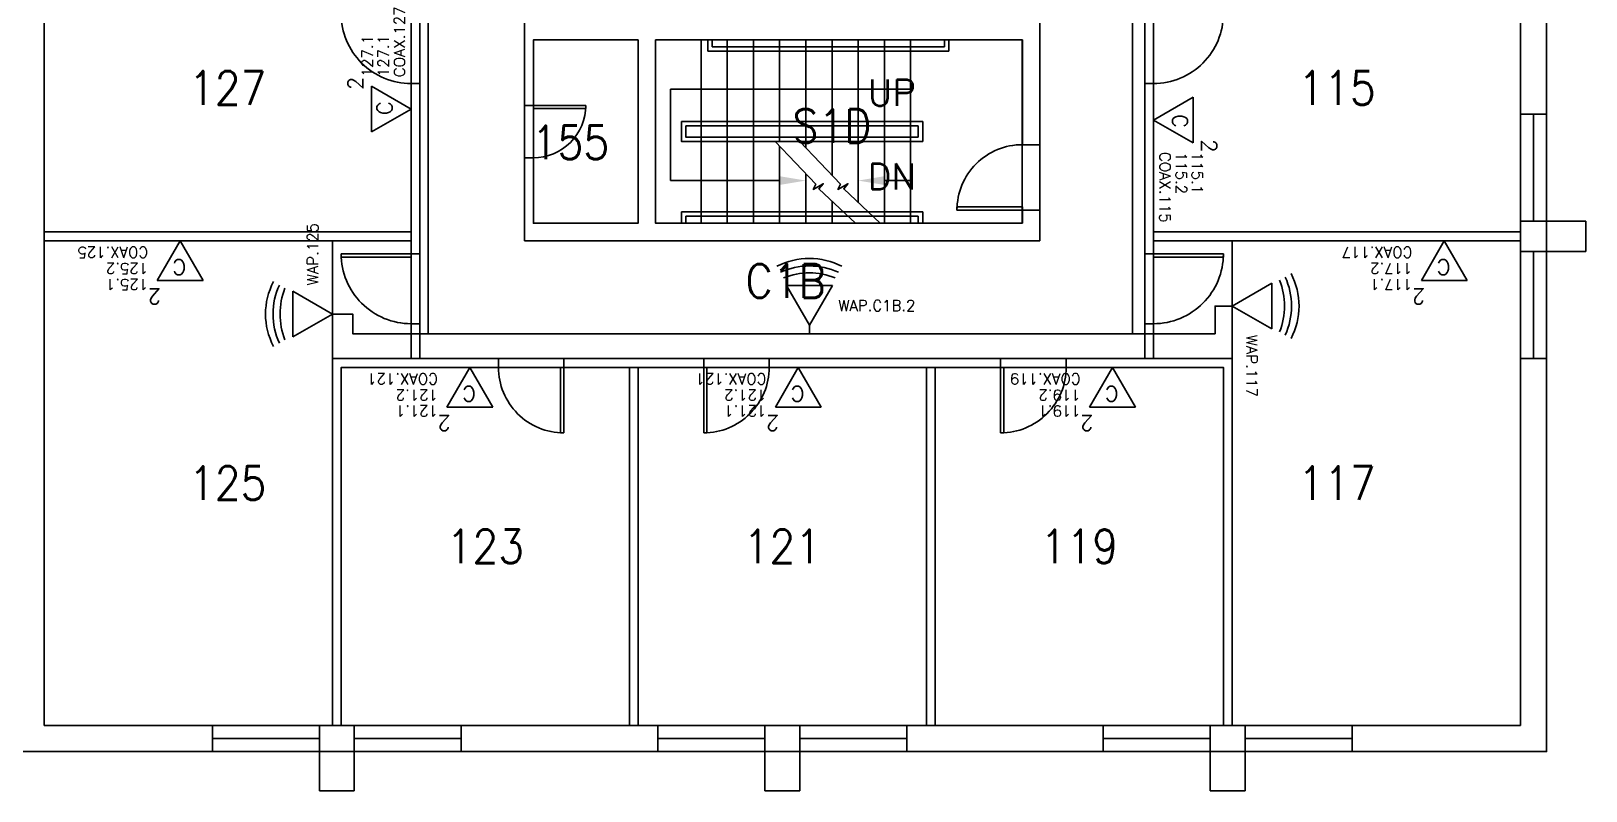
# Model space of a CAD drawing. Header units: inches. Extents: x -460 to 10305, y -938 to 5356.
# Drawn here: x 1782 to 2494, y 1931 to 2279 of the extents above; entities that cross this region are included whole.
import ezdxf
from ezdxf.enums import TextEntityAlignment as Align

# ---------------------------------------------------------------- set-up
doc = ezdxf.new("R2010")
doc.units = ezdxf.units.IN
doc.header["$MEASUREMENT"] = 0
doc.set_wipeout_variables(frame=1)
doc.linetypes.add('01-0263-01-DWG-BFP-ARCH$0$763', pattern=[5.0001, 5, -0.0001])
for name, color, linetype in [('01-0263-01-DWG-BFP-ARCH$0$SP-AREA', 250, '01-0263-01-DWG-BFP-ARCH$0$763'), ('01-0263-01-DWG-BFP-ARCH$0$SP-DOORS', 5, 'Continuous'), ('01-0263-01-DWG-BFP-ARCH$0$SP-GROSS', 30, 'Continuous'), ('01-0263-01-DWG-BFP-ARCH$0$SP-GUARDRAIL', 150, 'Continuous'), ('01-0263-01-DWG-BFP-ARCH$0$SP-RMNO', 7, 'Continuous'), ('01-0263-01-DWG-BFP-ARCH$0$SP-ROOM', 7, 'Continuous'), ('01-0263-01-DWG-BFP-ARCH$0$SP-STAIRS', 1, 'Continuous'), ('01-0263-01-DWG-BFP-ARCH$0$SP-TEXT', 72, 'Continuous'), ('01-0263-01-DWG-BFP-ARCH$0$SP-WALL', 7, 'Continuous'), ('01-0263-01-DWG-BFP-ARCH$0$SP-WINDOWS', 6, 'Continuous'), ('T-Anno-Soffit', 200, 'Continuous'), ('T-Comm-E', 1, 'Continuous'), ('T-Comm-E-Wireless', 1, 'Continuous'), ('T-Comm-Path', 40, 'Continuous')]:
    doc.layers.add(name, color=color, linetype=linetype)
doc.layers.get('01-0263-01-DWG-BFP-ARCH$0$SP-ROOM').off()
doc.styles.add('01-0263-01-DWG-BFP-ARCH$0$ROMANS', font='ROMANS.shx', dxfattribs={"width": 0.9})
doc.styles.add('01-0263-01-DWG-BFP-ARCH$0$STANDARD', font='TXT.shx', dxfattribs={"height": 12})
doc.styles.add('3-32', font='SIMPLEX.shx', dxfattribs={"height": 9})

# ---------------------------------------------------------------- blocks, each defined once
blk = doc.blocks.new('01-0263-01-DWG-BFP-ARCH$0$DOR00')
at = {"color": 0}
for p, q in [((0, 1), (0, 0)), ((1, 0), (1, 1))]:
    blk.add_line(p, q, dxfattribs=at)
blk = doc.blocks.new('01-0263-01-DWG-BFP-ARCH$0$DOR01')
at = {"color": 0}
for p, q in [((1, 1), (0, 1)), ((0, 1), (0, 0)), ((1, 0), (1, 1)), ((0, 0), (1, 0))]:
    blk.add_line(p, q, dxfattribs=at)
blk = doc.blocks.new('01-0263-01-DWG-BFP-ARCH$0$FMGRM1')
at = {"style": '01-0263-01-DWG-BFP-ARCH$0$ROMANS', "width": 0.9}
for tag, p in [('RMAREA', (0, -0.2836)), ('DATA1', (0, -0.443)), ('DATA2', (0, -0.6024)), ('DATA3', (0, -0.7618)), ('DATA4', (0, -0.9213)), ('DATA5', (0, -1.0807))]:
    blk.add_attdef(tag, text='', height=0.1172, dxfattribs=at).set_placement(p, align=Align.CENTER)
at = {"linetype": 'Continuous'}
blk.add_wipeout([(-0.375, -0.125), (0.375, -0.125), (0.375, 0.125), (-0.375, 0.125)], dxfattribs=at)
at = {"layer": '01-0263-01-DWG-BFP-ARCH$0$SP-RMNO', "style": '01-0263-01-DWG-BFP-ARCH$0$ROMANS', "width": 0.9}
blk.add_attdef('RMNUMB', text='', height=0.16, dxfattribs=at).set_placement((0, 0), align=Align.MIDDLE)
blk = doc.blocks.new('01-0263-01-DWG-BFP-ARCH', base_point=(1295.16, 1353.43))
at = {"layer": '01-0263-01-DWG-BFP-ARCH$0$SP-AREA'}
blk.add_lwpolyline([(3303.16, 2407.43), (3255.16, 2407.43), (3255.16, 1533.43), (3587.16, 1533.43), (3587.16, 2461.43), (3255.16, 2461.43), (3255.16, 2407.43), (3303.16, 2407.43), (3539.16, 2407.43), (3539.16, 1587.43), (3303.16, 1587.43), (3303.16, 2407.43)], close=True, dxfattribs=at)
at = {"layer": '01-0263-01-DWG-BFP-ARCH$0$SP-AREA', "linetype": 'Continuous'}
for points in [[(3083.16, 1591.43), (3083.16, 1723.43), (3251.16, 1723.43), (3251.16, 1591.43)], [(3591.16, 1591.43), (3591.16, 1723.43), (3759.16, 1723.43), (3759.16, 1591.43)], [(3307.16, 1658.05), (3307.16, 1679.43), (3355.16, 1679.43), (3355.16, 1595.43), (3307.16, 1595.43), (3307.16, 1625.43)], [(3363.16, 1679.43), (3530.96, 1679.48), (3530.96, 1595.48), (3363.16, 1595.43), (3363.16, 1679.43)], [(3215.16, 1365.43), (3083.16, 1365.43), (3083.16, 1587.43), (3251.16, 1587.43), (3251.16, 1533.43), (3215.16, 1533.43)], [(3759.16, 1365.43), (3627.16, 1365.43), (3627.16, 1533.43), (3591.16, 1533.43), (3591.16, 1587.43), (3759.16, 1587.43)], [(3351.16, 1365.43), (3219.16, 1365.43), (3219.16, 1529.43), (3351.16, 1529.43)], [(3355.16, 1529.43), (3487.16, 1529.43), (3487.16, 1365.43), (3355.16, 1365.43)], [(3623.16, 1365.43), (3491.16, 1365.43), (3491.16, 1529.43), (3623.16, 1529.43)]]:
    blk.add_lwpolyline(points, close=True, dxfattribs=at)
at = {"layer": '01-0263-01-DWG-BFP-ARCH$0$SP-DOORS'}
for points in [[(3251.16, 1659.43, -0.414214), (3219.16, 1691.43, -0.414214)], [(3591.16, 1659.43, 0.414214), (3623.16, 1691.43, 0.414214)], [(3307.16, 1625.43, 0.414214), (3331.16, 1649.43, 0.414214)], [(3531.16, 1631.43, 0.414214), (3501.16, 1601.43, 0.414214)], [(3251.16, 1549.43, -0.414214), (3219.16, 1581.43, -0.414214)], [(3591.16, 1549.43, 0.414214), (3623.16, 1581.43, 0.414214)], [(3291.16, 1529.43, 0.414214), (3321.16, 1499.43, 0.414214)], [(3415.16, 1529.43, -0.414214), (3385.16, 1499.43, -0.414214)], [(3551.16, 1529.43, -0.414214), (3521.16, 1499.43, -0.414214)]]:
    blk.add_lwpolyline(points, format="xyb", dxfattribs=at)
at = {"layer": '01-0263-01-DWG-BFP-ARCH$0$SP-GROSS'}
blk.add_lwpolyline([(3071.16, 2641.39), (3071.16, 1353.43), (3771.16, 1353.43), (3771.06, 2641.38), (3071.16, 2641.39)], close=True, dxfattribs=at)
at = {"layer": '01-0263-01-DWG-BFP-ARCH$0$SP-GUARDRAIL'}
for p, q in [((3387.02, 1674.21), (3387.02, 1679.43)), ((3497.43, 1674.21), (3387.02, 1674.21)), ((3389.02, 1676.21), (3389.02, 1679.43)), ((3495.43, 1676.21), (3389.02, 1676.21)), ((3495.43, 1679.43), (3495.43, 1676.21)), ((3497.43, 1679.43), (3497.43, 1674.21)), ((3485.45, 1600.64), (3375.04, 1600.64)), ((3375.04, 1600.64), (3375.04, 1595.43)), ((3483.45, 1598.64), (3377.04, 1598.64)), ((3377.04, 1598.64), (3377.04, 1595.43)), ((3483.45, 1595.43), (3483.45, 1598.64)), ((3485.45, 1595.43), (3485.45, 1600.64))]:
    blk.add_line(p, q, dxfattribs=at)
for points in [[(3375.04, 1637.43), (3375.04, 1642.01), (3485.45, 1642.01)], [(3377.04, 1637.43), (3377.04, 1640.01), (3483.45, 1640.01)], [(3483.45, 1640.01), (3483.45, 1637.43)], [(3485.45, 1642.01), (3485.45, 1637.43)], [(3375.04, 1637.43), (3375.04, 1632.84), (3485.45, 1632.84)], [(3377.04, 1637.43), (3377.04, 1634.84), (3483.45, 1634.84)], [(3483.45, 1634.84), (3483.45, 1637.43)], [(3485.45, 1632.84), (3485.45, 1637.43)]]:
    blk.add_lwpolyline(points, dxfattribs=at)
at = {"layer": '01-0263-01-DWG-BFP-ARCH$0$SP-STAIRS'}
for p, q in [((3383.94, 1595.43), (3383.94, 1679.43)), ((3395.94, 1595.43), (3395.94, 1679.43)), ((3407.94, 1595.43), (3407.94, 1679.43)), ((3419.94, 1632.84), (3419.94, 1679.43)), ((3431.94, 1630.02), (3431.94, 1679.43)), ((3443.94, 1617.34), (3443.94, 1679.43)), ((3455.94, 1604.88), (3455.94, 1679.43)), ((3467.94, 1595.43), (3467.94, 1679.43)), ((3479.94, 1595.43), (3479.94, 1679.43)), ((3419.94, 1595.43), (3419.94, 1630.75)), ((3431.94, 1595.43), (3431.94, 1618.07)), ((3443.94, 1595.43), (3443.94, 1605.53))]:
    blk.add_line(p, q, dxfattribs=at)
for points in [[(3454.71, 1595.43), (3437.97, 1611.14), (3439.93, 1613.53), (3435.36, 1610.92), (3436.45, 1613.31), (3417.97, 1632.84)], [(3466.02, 1595.43), (3449.28, 1611.14), (3451.23, 1613.53), (3446.67, 1610.92), (3447.76, 1613.31), (3429.27, 1632.84)]]:
    blk.add_lwpolyline(points, dxfattribs=at)
at = {"layer": '01-0263-01-DWG-BFP-ARCH$0$SP-TEXT'}
for p, q in [((3369.93, 1614.98), (3369.93, 1656.9)), ((3369.93, 1656.9), (3479.94, 1656.9)), ((3419.94, 1614.98), (3369.93, 1614.98)), ((3467.94, 1614.98), (3479.94, 1614.98))]:
    blk.add_line(p, q, dxfattribs=at)
for points in [[(3419.94, 1612.98), (3419.94, 1616.98), (3431.94, 1614.98)], [(3467.94, 1616.98), (3467.94, 1612.98), (3455.94, 1614.98)]]:
    blk.add_solid(points, dxfattribs=at)
at = {"layer": '01-0263-01-DWG-BFP-ARCH$0$SP-WALL'}
for p, q in [((3083.16, 2629.43), (3083.16, 1365.43)), ((3759.16, 1365.43), (3759.16, 1904.43)), ((3771.16, 1904.43), (3771.16, 1353.43)), ((3303.16, 1649.43), (3303.16, 1807.93)), ((3539.16, 1631.43), (3539.16, 1801.43)), ((3355.16, 1679.43), (3307.16, 1679.43)), ((3307.16, 1649.43), (3307.16, 1679.43)), ((3355.16, 1595.43), (3355.16, 1679.43)), ((3363.16, 1595.43), (3363.16, 1679.43)), ((3531.16, 1679.43), (3363.16, 1679.43)), ((3531.16, 1631.43), (3531.16, 1679.43)), ((3251.16, 1581.43), (3251.16, 1659.43)), ((3255.16, 1581.43), (3255.16, 1659.43)), ((3587.16, 1581.43), (3587.16, 1659.43)), ((3591.16, 1581.43), (3591.16, 1659.43)), ((3771.16, 1645.43), (3759.16, 1645.43)), ((3303.16, 1587.43), (3303.16, 1625.43)), ((3307.16, 1595.43), (3307.16, 1625.43)), ((3355.16, 1595.43), (3307.16, 1595.43)), ((3531.16, 1595.43), (3363.16, 1595.43)), ((3531.16, 1595.43), (3531.16, 1601.43)), ((3539.16, 1587.43), (3539.16, 1601.43)), ((3759.16, 1596.43), (3789.16, 1596.43)), ((3771.16, 1596.43), (3771.16, 1582.43)), ((3789.16, 1596.43), (3789.16, 1582.43)), ((3083.16, 1591.43), (3251.16, 1591.43)), ((3759.16, 1591.43), (3591.16, 1591.43)), ((3083.16, 1587.43), (3251.16, 1587.43)), ((3539.16, 1587.43), (3303.16, 1587.43)), ((3759.16, 1587.43), (3591.16, 1587.43)), ((3789.16, 1582.43), (3759.16, 1582.43)), ((3251.16, 1533.43), (3251.16, 1549.43)), ((3255.16, 1533.43), (3255.16, 1549.43)), ((3587.16, 1533.43), (3587.16, 1549.43)), ((3591.16, 1533.43), (3591.16, 1549.43)), ((3215.16, 1365.43), (3215.16, 1533.43)), ((3291.16, 1533.43), (3215.16, 1533.43)), ((3385.16, 1533.43), (3321.16, 1533.43)), ((3521.16, 1533.43), (3415.16, 1533.43)), ((3627.16, 1533.43), (3551.16, 1533.43)), ((3627.16, 1365.43), (3627.16, 1533.43)), ((3771.16, 1533.43), (3759.16, 1533.43)), ((3219.16, 1365.43), (3219.16, 1529.43)), ((3291.16, 1529.43), (3219.16, 1529.43)), ((3385.16, 1529.43), (3321.16, 1529.43)), ((3351.16, 1365.43), (3351.16, 1529.43)), ((3355.16, 1365.43), (3355.16, 1529.43)), ((3521.16, 1529.43), (3415.16, 1529.43)), ((3487.16, 1365.43), (3487.16, 1529.43)), ((3491.16, 1365.43), (3491.16, 1529.43)), ((3623.16, 1529.43), (3551.16, 1529.43)), ((3623.16, 1365.43), (3623.16, 1529.43)), ((3759.16, 1365.43), (3083.16, 1365.43)), ((3160.16, 1365.43), (3160.16, 1353.43)), ((3209.16, 1365.43), (3225.16, 1365.43)), ((3209.16, 1335.43), (3209.16, 1365.43)), ((3225.16, 1365.43), (3225.16, 1335.43)), ((3274.16, 1365.43), (3274.16, 1353.43)), ((3364.16, 1365.43), (3364.16, 1353.43)), ((3413.16, 1335.43), (3413.16, 1365.43)), ((3413.16, 1365.43), (3429.16, 1365.43)), ((3429.16, 1365.43), (3429.16, 1335.43)), ((3478.16, 1365.43), (3478.16, 1353.43)), ((3568.16, 1365.43), (3568.16, 1353.43)), ((3617.16, 1365.43), (3633.16, 1365.43)), ((3617.16, 1335.43), (3617.16, 1365.43)), ((3633.16, 1365.43), (3633.16, 1335.43)), ((3682.16, 1365.43), (3682.16, 1353.43)), ((3771.16, 1353.43), (3071.16, 1353.43)), ((3225.16, 1335.43), (3209.16, 1335.43)), ((3429.16, 1335.43), (3413.16, 1335.43)), ((3633.16, 1335.43), (3617.16, 1335.43))]:
    blk.add_line(p, q, dxfattribs=at)
blk.add_lwpolyline([(3617.16, 1353.43), (3427.16, 1353.43)], dxfattribs=at)
at = {"layer": '01-0263-01-DWG-BFP-ARCH$0$SP-WINDOWS'}
for p, q in [((3765.16, 1645.43), (3765.16, 1596.43)), ((3765.16, 1533.43), (3765.16, 1582.43)), ((3160.16, 1359.43), (3209.16, 1359.43)), ((3274.16, 1359.43), (3225.16, 1359.43)), ((3364.16, 1359.43), (3413.16, 1359.43)), ((3478.16, 1359.43), (3429.16, 1359.43)), ((3568.16, 1359.43), (3617.16, 1359.43)), ((3682.16, 1359.43), (3633.16, 1359.43))]:
    blk.add_line(p, q, dxfattribs=at)
at = {"layer": '01-0263-01-DWG-BFP-ARCH$0$SP-DOORS'}
for p, xscale, yscale, zscale, rotation in [((3307.16, 1649.43), -24, 1.5, 24, 180), ((3591.16, 1581.43), -32, 1.5, 32, 180), ((3321.16, 1529.43), -30, 1.5, 30, 90), ((3385.16, 1529.43), -30, -1.5, 30, 90), ((3521.16, 1529.43), -30, -1.5, 30, 89.99999999999359)]:
    blk.add_blockref('01-0263-01-DWG-BFP-ARCH$0$DOR01', p, dxfattribs=dict(at, xscale=xscale, yscale=yscale, zscale=zscale, rotation=rotation))
for p, xscale, yscale, zscale in [((3531.16, 1601.43), -30, 1.5, 30), ((3251.16, 1581.43), -32, -1.5, 32)]:
    blk.add_blockref('01-0263-01-DWG-BFP-ARCH$0$DOR01', p, dxfattribs=dict(at, xscale=xscale, yscale=yscale, zscale=zscale))
at = {"layer": '01-0263-01-DWG-BFP-ARCH$0$SP-WALL'}
for p, xscale, yscale, zscale, rotation in [((3251.16, 1691.43), -32, -4, 32, 90), ((3591.16, 1691.43), -32, 4, 32, 90), ((3307.16, 1649.43), -24, 4, 24, 90), ((3531.16, 1601.43), -30, 8, 30, 270), ((3251.16, 1581.43), -32, -4, 32, 90), ((3591.16, 1581.43), -32, 4, 32, 90), ((3385.16, 1529.43), -30, -4, 30, 180), ((3521.16, 1529.43), -30, -4, 30, 180)]:
    blk.add_blockref('01-0263-01-DWG-BFP-ARCH$0$DOR00', p, dxfattribs=dict(at, xscale=xscale, yscale=yscale, zscale=zscale, rotation=rotation))
at = {"layer": '01-0263-01-DWG-BFP-ARCH$0$SP-WALL', "xscale": -30, "yscale": 4, "zscale": 30}
blk.add_blockref('01-0263-01-DWG-BFP-ARCH$0$DOR00', (3321.16, 1529.43), dxfattribs=at)
at = {"layer": '01-0263-01-DWG-BFP-ARCH$0$SP-TEXT', "style": '01-0263-01-DWG-BFP-ARCH$0$STANDARD'}
for s, p in [('UP', (3482.39, 1655.25)), ('DN', (3482.39, 1616.82))]:
    blk.add_text(s, height=12, dxfattribs=at).set_placement(p, align=Align.MIDDLE_RIGHT)
at = {"layer": '01-0263-01-DWG-BFP-ARCH$0$SP-ROOM'}
ref = blk.add_blockref('01-0263-01-DWG-BFP-ARCH$0$FMGRM1', (3167.16, 1657.43), dxfattribs=dict(at, xscale=96, yscale=96, zscale=96))
ref.add_attrib('RMNUMB', '127', dxfattribs={"layer": '01-0263-01-DWG-BFP-ARCH$0$SP-RMNO', "height": 15.36, "style": '01-0263-01-DWG-BFP-ARCH$0$ROMANS', "width": 0.9}).set_placement((3167.16, 1657.43), align=Align.MIDDLE)
ref = blk.add_blockref('01-0263-01-DWG-BFP-ARCH$0$FMGRM1', (3675.16, 1657.43), dxfattribs=dict(at, xscale=96, yscale=96, zscale=96))
ref.add_attrib('RMNUMB', '115', dxfattribs={"layer": '01-0263-01-DWG-BFP-ARCH$0$SP-RMNO', "height": 15.36, "style": '01-0263-01-DWG-BFP-ARCH$0$ROMANS', "width": 0.9}).set_placement((3675.16, 1657.43), align=Align.MIDDLE)
ref = blk.add_blockref('01-0263-01-DWG-BFP-ARCH$0$FMGRM1', (3443.94, 1640.01), dxfattribs=dict(at, xscale=96, yscale=96, zscale=96))
ref.add_attrib('RMNUMB', 'S1D', dxfattribs={"layer": '01-0263-01-DWG-BFP-ARCH$0$SP-RMNO', "height": 15.36, "style": '01-0263-01-DWG-BFP-ARCH$0$ROMANS', "width": 0.9}).set_placement((3443.94, 1640.01), align=Align.MIDDLE)
ref = blk.add_blockref('01-0263-01-DWG-BFP-ARCH$0$FMGRM1', (3324.13, 1632.46), dxfattribs=dict(at, xscale=96, yscale=96, zscale=96))
ref.add_attrib('RMNUMB', '155', dxfattribs={"layer": '01-0263-01-DWG-BFP-ARCH$0$SP-RMNO', "height": 15.36, "style": '01-0263-01-DWG-BFP-ARCH$0$ROMANS', "width": 0.9}).set_placement((3324.13, 1632.46), align=Align.MIDDLE)
ref = blk.add_blockref('01-0263-01-DWG-BFP-ARCH$0$FMGRM1', (3422.67, 1569), dxfattribs=dict(at, xscale=96, yscale=96, zscale=96))
ref.add_attrib('RMNUMB', 'C1B', dxfattribs={"layer": '01-0263-01-DWG-BFP-ARCH$0$SP-RMNO', "height": 15.36, "style": '01-0263-01-DWG-BFP-ARCH$0$ROMANS', "width": 0.9}).set_placement((3422.67, 1569), align=Align.MIDDLE)
ref = blk.add_blockref('01-0263-01-DWG-BFP-ARCH$0$FMGRM1', (3167.16, 1476.43), dxfattribs=dict(at, xscale=96, yscale=96, zscale=96))
ref.add_attrib('RMNUMB', '125', dxfattribs={"layer": '01-0263-01-DWG-BFP-ARCH$0$SP-RMNO', "height": 15.36, "style": '01-0263-01-DWG-BFP-ARCH$0$ROMANS', "width": 0.9}).set_placement((3167.16, 1476.43), align=Align.MIDDLE)
ref = blk.add_blockref('01-0263-01-DWG-BFP-ARCH$0$FMGRM1', (3675.16, 1476.43), dxfattribs=dict(at, xscale=96, yscale=96, zscale=96))
ref.add_attrib('RMNUMB', '117', dxfattribs={"layer": '01-0263-01-DWG-BFP-ARCH$0$SP-RMNO', "height": 15.36, "style": '01-0263-01-DWG-BFP-ARCH$0$ROMANS', "width": 0.9}).set_placement((3675.16, 1476.43), align=Align.MIDDLE)
ref = blk.add_blockref('01-0263-01-DWG-BFP-ARCH$0$FMGRM1', (3285.16, 1447.43), dxfattribs=dict(at, xscale=96, yscale=96, zscale=96))
ref.add_attrib('RMNUMB', '123', dxfattribs={"layer": '01-0263-01-DWG-BFP-ARCH$0$SP-RMNO', "height": 15.36, "style": '01-0263-01-DWG-BFP-ARCH$0$ROMANS', "width": 0.9}).set_placement((3285.16, 1447.43), align=Align.MIDDLE)
ref = blk.add_blockref('01-0263-01-DWG-BFP-ARCH$0$FMGRM1', (3421.16, 1447.43), dxfattribs=dict(at, xscale=96, yscale=96, zscale=96))
ref.add_attrib('RMNUMB', '121', dxfattribs={"layer": '01-0263-01-DWG-BFP-ARCH$0$SP-RMNO', "height": 15.36, "style": '01-0263-01-DWG-BFP-ARCH$0$ROMANS', "width": 0.9}).set_placement((3421.16, 1447.43), align=Align.MIDDLE)
ref = blk.add_blockref('01-0263-01-DWG-BFP-ARCH$0$FMGRM1', (3557.16, 1447.43), dxfattribs=dict(at, xscale=96, yscale=96, zscale=96))
ref.add_attrib('RMNUMB', '119', dxfattribs={"layer": '01-0263-01-DWG-BFP-ARCH$0$SP-RMNO', "height": 15.36, "style": '01-0263-01-DWG-BFP-ARCH$0$ROMANS', "width": 0.9}).set_placement((3557.16, 1447.43), align=Align.MIDDLE)
blk = doc.blocks.new('WIRELESS')
for p, q in [((10.5, 18.19), (-10.5, 18.19)), ((-10.5, 18.19), (0, 0)), ((0, 0), (10.5, 18.19))]:
    blk.add_line(p, q)
for centre, start, end in [((0, -1.44), 62.42971, 117.57029), ((0, -4.89), 65.52052, 114.47948), ((0, -8.1), 68.40947, 111.59053)]:
    blk.add_arc(centre, 32.08, start, end)
at = {"style": '3-32', "flags": 1}
for tag, p in [('RM_NUMBER', (50.85, 153.68)), ('UTP_CATEGORY', (50.85, 140.31)), ('QUANTITY_UTP', (50.85, 127.18)), ('WIRELESS_OUTLET_LOCATION', (50.85, 114.16)), ('TELECOMM_ROOM', (50.85, 100.31)), ('QTY_COAX', (50.33, 74.2)), ('POS_2', (166.1, 63.3)), ('POS_3', (166.1, 55.3)), ('POS_4', (166.1, 46.8)), ('POS_5', (166.1, 38.67)), ('POS_6', (166.1, 30.05))]:
    blk.add_attdef(tag, p, '', height=5, dxfattribs=at)
at = {"flags": 1}
for tag, p in [('SERIAL_NUMBER', (51.84, 50.25)), ('MAC_ADDRESS', (51.84, 26.25)), ('ELEVATION', (51.84, 2.25)), ('WO_NUMBER', (53.96, -25.57))]:
    blk.add_attdef(tag, text='', height=5, dxfattribs=at).set_placement(p, align=Align.BOTTOM_LEFT)
at = {"style": '3-32'}
blk.add_attdef('POS_1', (13.17, 6.52), '', height=5, dxfattribs=at)
blk = doc.blocks.new('VOICE(1)DATA(1)COAX(1)')
for p, q in [((0, 0), (-10.5, 18.19)), ((-10.5, 18.19), (10.5, 18.19)), ((10.5, 18.19), (0, 0))]:
    blk.add_line(p, q)
at = {"char_height": 7, "attachment_point": 1, "style": '3-32'}
for s, insert, width in [('2', (8.78, 29.02), 11.7808), ('C', (-2.75, 15.62), 12.7033)]:
    blk.add_mtext(s, dxfattribs=dict(at, insert=insert, width=width))
at = {"style": '3-32', "flags": 1}
for tag, p in [('RM_NUMBER', (92.08, 138.94)), ('UTP_CATEGORY', (92.08, 125.57)), ('QUANTITY_UTP', (92.08, 112.44)), ('WIRELESS_OUTLET_LOCATION', (92.08, 99.43)), ('TELECOMM_ROOM', (92.08, 85.57)), ('QTY_COAX', (91.33, 59.47)), ('POS_4', (202.73, 34.3)), ('POS_5', (202.73, 26.05)), ('POS_6', (202.73, 17.55))]:
    blk.add_attdef(tag, p, '', height=5, dxfattribs=at)
at = {"flags": 1}
blk.add_attdef('WO_NUMBER', text='', height=5, dxfattribs=at).set_placement((90.2, 43.13), align=Align.BOTTOM_LEFT)
at = {"style": '3-32'}
for tag, p in [('POS_1', (14.63, 17.54)), ('POS_2', (14.64, 10.22)), ('POS_3', (14.62, 2.8))]:
    blk.add_attdef(tag, p, '', height=5, dxfattribs=at)

msp = doc.modelspace()

# ---------------------------------------------------------------- block references
msp.add_blockref('01-0263-01-DWG-BFP-ARCH', (0.26, 1949.11))

# ---------------------------------------------------------------- next in the draw order: linework, layer by layer
at = {"layer": 'T-Anno-Soffit'}
for p, q in [((1920.26, 2129.11), (1920.26, 2183.11)), ((2332.26, 2129.11), (2332.26, 2183.11))]:
    msp.add_line(p, q, dxfattribs=at)
at = {"layer": 'T-Comm-Path'}
for points in [[(2240.26, 2638.52), (2286.7, 2638.52), (2286.7, 2140.52), (1929.59, 2140.52), (1929.59, 2149.54), (1920.26, 2149.54)], [(2240.26, 2638.52), (2286.7, 2638.52), (2286.7, 2140.52), (1964.17, 2140.52), (1964.17, 2548.76), (1973.32, 2548.76)], [(2240.26, 2638.52), (2286.7, 2638.52), (2286.7, 2140.52), (2138.68, 2140.52), (2138.68, 2144.39)], [(2240.26, 2638.52), (2286.7, 2638.52), (2286.7, 2140.52), (2324.42, 2140.52), (2324.42, 2153.19), (2332.26, 2153.19)]]:
    msp.add_lwpolyline(points, dxfattribs=at)

# ---------------------------------------------------------------- next in the draw order: block references
at = {"layer": 'T-Comm-E'}
for p, rotation, values in [((1956.26, 2243.42), 90, {'POS_1': '127.1', 'POS_2': '127.1', 'POS_3': 'COAX.127'}), ((2296.26, 2238.38), 270, {'POS_1': '115.1', 'POS_2': '115.2', 'POS_3': 'COAX.115'}), ((1850.51, 2183.11), 180, {'POS_1': '125.1', 'POS_2': '125.2', 'POS_3': 'COAX.125'}), ((2429.43, 2183.11), 180, {'POS_1': '117.1', 'POS_2': '117.2', 'POS_3': 'COAX.117'}), ((1983.21, 2125.11), 180, {'POS_1': '121.1', 'POS_2': '121.2', 'POS_3': 'COAX.121'}), ((2133.6, 2125.11), 180, {'POS_1': '121.1', 'POS_2': '121.2', 'POS_3': 'COAX.121'}), ((2277.5, 2125.11), 180, {'POS_1': '119.1', 'POS_2': '119.2', 'POS_3': 'COAX.119'})]:
    msp.add_blockref('VOICE(1)DATA(1)COAX(1)', p, dxfattribs=dict(at, rotation=rotation)).add_auto_attribs(values)
at = {"layer": 'T-Comm-E-Wireless'}
for p, rotation, values in [((1920.26, 2149.54), 90, {'POS_1': 'WAP.125'}), ((2332.26, 2153.19), 270, {'POS_1': 'WAP.117'})]:
    msp.add_blockref('WIRELESS', p, dxfattribs=dict(at, rotation=rotation)).add_auto_attribs(values)
msp.add_blockref('WIRELESS', (2138.68, 2144.39), dxfattribs=at).add_auto_attribs({'POS_1': 'WAP.C1B.2'})

doc.saveas('drawing.dxf')
